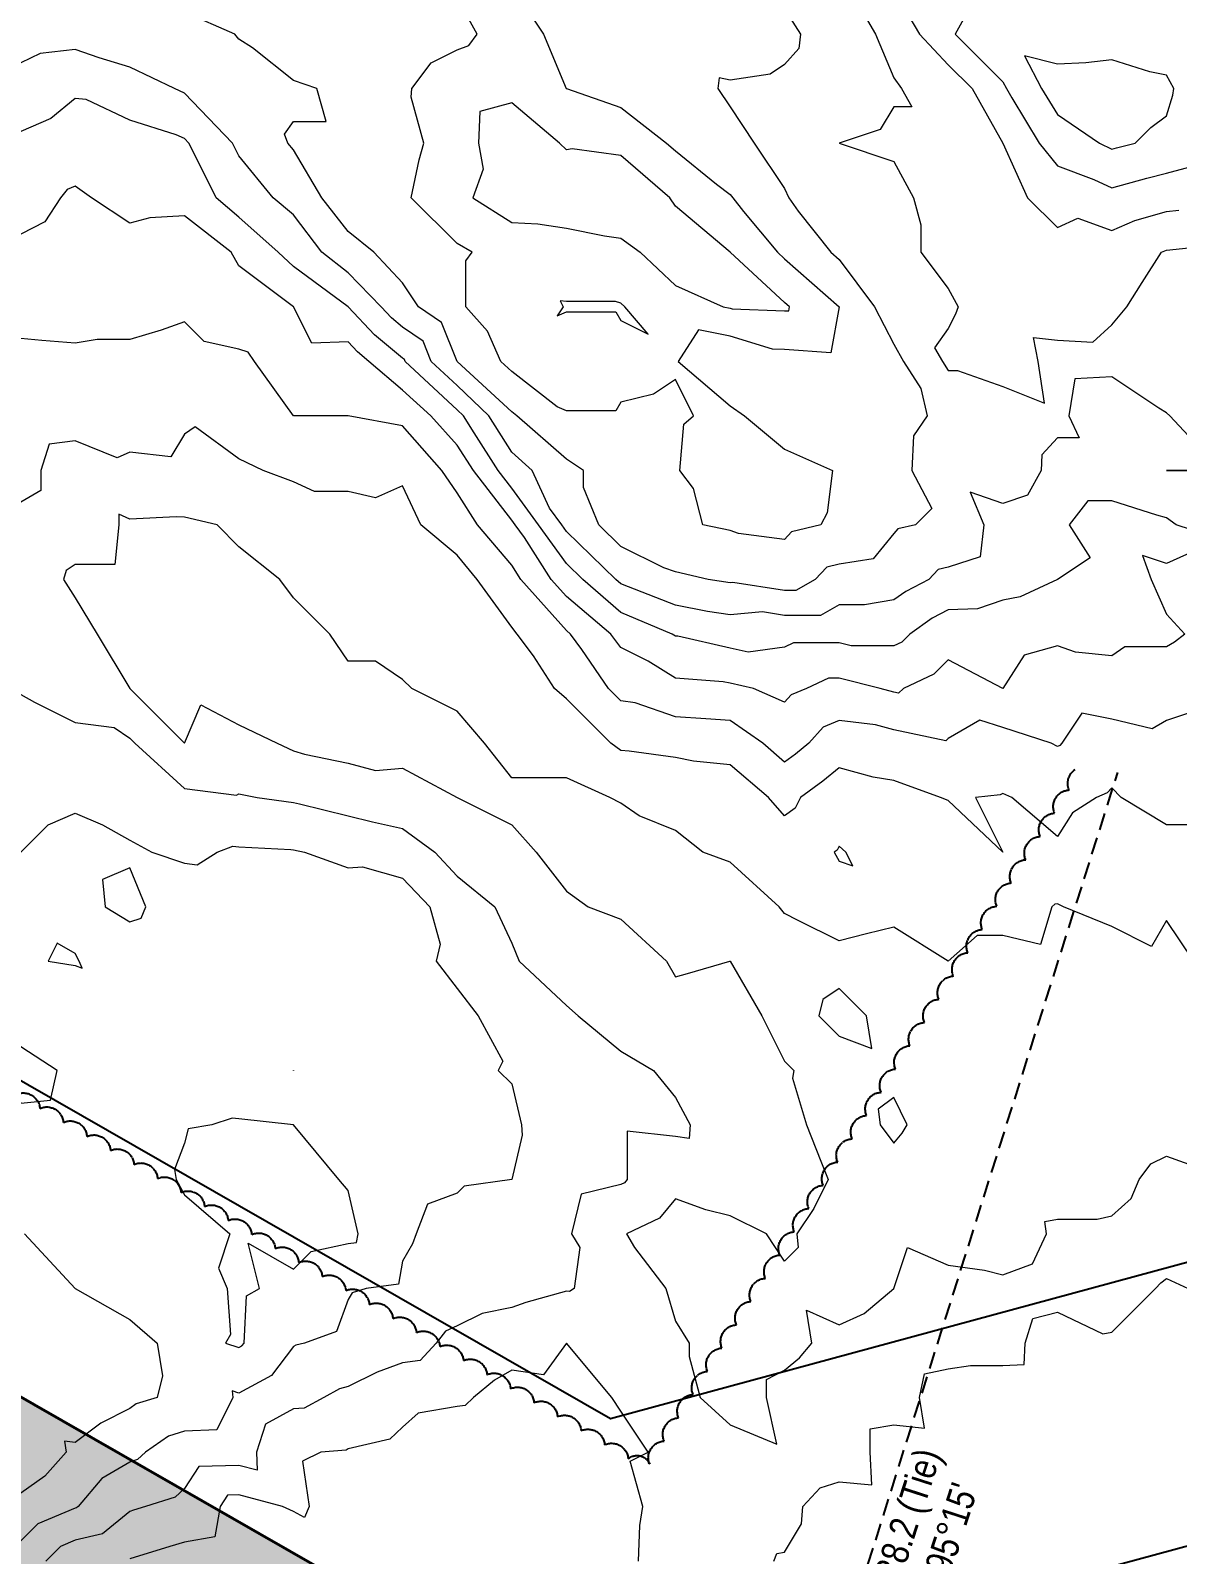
# Model space of a CAD drawing. Extents: x 532589 to 538856, y 6045658 to 6049082.
# Drawn here: x 537209 to 537628, y 6047352 to 6047909 of the extents above; entities that cross this region are included whole.
import ezdxf

# ---------------------------------------------------------------- set-up
doc = ezdxf.new("R2010")
doc.units = 0
doc.header["$LTSCALE"] = 5
doc.linetypes.add('0', pattern=[1, 1, 0])
doc.linetypes.add('foc-TIELINE', pattern=[1.875, 1.25, -0.625])
doc.layers.add('C-TOPO-MAJR', color=7, linetype='Continuous', lineweight=15, true_color=0xd3aa5f)
doc.layers.add('C-TOPO-MINR', color=7, linetype='Continuous', lineweight=13, true_color=0xe9d5af)
for name, color, linetype in [('F-RW', 190, 'Continuous'), ('L-TIE', 7, 'foc-TIELINE'), ('L-TIE-T', 7, 'Continuous'), ('P-PROPOSED', 10, 'Continuous'), ('P-PROPOSED-H', 21, 'Continuous'), ('T-BUSH', 110, '0')]:
    doc.layers.add(name, color=color, linetype=linetype)
doc.styles.add('80L', font='ARIALN.TTF', dxfattribs={"height": 10})

msp = doc.modelspace()

# ---------------------------------------------------------------- hatches: boundary and pattern name
at = {"layer": 'P-PROPOSED-H'}
h = msp.add_hatch(color=256, dxfattribs=at)
h.dxf.hatch_style = 1
h.paths.add_polyline_path([(536616.85, 6047747.295), (537483.99, 6047250.258), (537240.418, 6046813.855), (536373.158, 6047310.681)])

# ---------------------------------------------------------------- linework, layer by layer
at = {"layer": 'C-TOPO-MAJR', "color": 9, "true_color": 0xbfbfbf, "elevation": 4295, "flags": 128}
for points in [[(537524.396, 6047923.19), (537533.764, 6047907.262), (537544.304, 6047896.065), (537553.015, 6047887.354), (537564.212, 6047867.446), (537573.261, 6047847.537), (537584.121, 6047836.677), (537591.587, 6047840.071), (537604.029, 6047835.59), (537612.324, 6047839.242), (537623.937, 6047842.56), (537628.433, 6047843.041)], [(537643.846, 6047722.727), (537627.453, 6047728.087), (537623.937, 6047730.686), (537620.422, 6047731.603), (537604.029, 6047736.846), (537595.271, 6047736.846), (537588.39, 6047728.087), (537596.066, 6047716.142), (537584.121, 6047708.179), (537570.584, 6047701.807), (537564.212, 6047700.594), (537554.97, 6047697.513), (537544.304, 6047697.118), (537538.477, 6047694.098), (537530.25, 6047688.271), (537527.323, 6047685.344), (537524.396, 6047683.944), (537508.815, 6047683.944), (537504.487, 6047685.061), (537487.789, 6047685.061), (537484.579, 6047683.531), (537471.309, 6047681.633), (537464.671, 6047683.132), (537445.593, 6047687.44), (537444.762, 6047687.504), (537443.517, 6047688.271), (537424.854, 6047696.131), (537410.978, 6047708.179), (537404.946, 6047714.034), (537394.78, 6047728.087), (537385.037, 6047741.555), (537380.061, 6047747.996), (537371.35, 6047761.683), (537367.444, 6047767.904), (537365.129, 6047770.116), (537346.17, 6047787.812), (537345.896, 6047788.488), (537345.221, 6047788.951), (537334.955, 6047797.455), (537325.312, 6047807.721), (537305.404, 6047822.468), (537299.829, 6047827.629), (537285.496, 6047840.428), (537277.202, 6047847.537), (537268.909, 6047864.124), (537267.182, 6047867.446), (537265.588, 6047869.106), (537262.522, 6047870.511), (537245.679, 6047875.83), (537229.755, 6047883.37), (537225.771, 6047883.732), (537216.81, 6047876.407), (537205.863, 6047871.716)]]:
    msp.add_lwpolyline(points, dxfattribs=at)
at = {"layer": 'C-TOPO-MINR', "color": 254, "true_color": 0xd9d9d9, "flags": 128}
for points, elevation in [([(537385.037, 6047924.687), (537396.648, 6047907.262), (537404.939, 6047887.361), (537404.943, 6047887.354), (537404.946, 6047887.351), (537404.949, 6047887.351), (537424.854, 6047880.431), (537441.445, 6047867.446), (537444.762, 6047864.603), (537459.698, 6047852.51), (537464.671, 6047848.707), (537465.665, 6047847.537), (537469.643, 6047842.565), (537481.983, 6047827.629), (537484.579, 6047825.241), (537504.485, 6047807.721), (537501.425, 6047790.875), (537484.579, 6047792.08), (537480.154, 6047792.238), (537464.671, 6047797.001), (537453.11, 6047799.373), (537445.809, 6047787.812), (537464.671, 6047771.525), (537469.981, 6047767.904), (537484.579, 6047755.736), (537502.004, 6047747.996), (537500.065, 6047732.509), (537497.857, 6047728.087), (537487.149, 6047725.518), (537484.579, 6047722.778), (537467.733, 6047725.026), (537464.671, 6047726.097), (537454.714, 6047728.087), (537451.388, 6047741.371), (537446.417, 6047747.996), (537447.823, 6047764.844), (537451.393, 6047767.904), (537444.762, 6047781.179), (537436.804, 6047775.863), (537424.854, 6047772.871), (537423.049, 6047769.709), (537404.946, 6047769.709), (537401.637, 6047771.213), (537385.037, 6047784.124), (537381.054, 6047787.812), (537376.188, 6047798.872), (537368.272, 6047807.721), (537368.272, 6047824.486), (537370.558, 6047827.629), (537365.129, 6047830.772), (537348.363, 6047847.537), (537351.278, 6047861.389), (537352.96, 6047867.446), (537348.281, 6047884.294), (537348.536, 6047887.354), (537355.649, 6047896.834), (537365.129, 6047901.575), (537369.321, 6047903.071), (537372.37, 6047907.262), (537365.129, 6047920.536)], 4292), ([(537508.474, 6047923.184), (537517.758, 6047907.262), (537524.396, 6047891.341), (537527.246, 6047887.354), (537531.04, 6047880.71), (537524.396, 6047880.71), (537519.418, 6047872.424), (537504.5, 6047867.446), (537524.396, 6047860.807), (537531.634, 6047847.537), (537534.345, 6047837.588), (537534.345, 6047827.629), (537544.304, 6047814.347), (537547.919, 6047807.721), (537546.955, 6047805.07), (537544.304, 6047799.767), (537539.324, 6047792.793), (537542.17, 6047787.812), (537544.304, 6047784.492), (537547.624, 6047784.492), (537564.212, 6047778.569), (537579.437, 6047772.588), (537577.151, 6047787.812), (537575.41, 6047796.523), (537584.121, 6047795.557), (537597.001, 6047794.841), (537604.029, 6047801.083), (537607.017, 6047804.733), (537609.459, 6047807.721), (537615.089, 6047816.57), (537622.124, 6047827.629), (537623.383, 6047828.183), (537623.937, 6047828.342), (537641.277, 6047830.197)], 4294), ([(537484.579, 6047916.315), (537490.436, 6047907.262), (537489.819, 6047902.022), (537484.579, 6047896.203), (537479.269, 6047892.664), (537464.671, 6047890.416), (537460.689, 6047891.336), (537460.246, 6047887.354), (537464.671, 6047880.719), (537473.517, 6047867.446), (537484.579, 6047850.847), (537486.107, 6047847.537), (537489.546, 6047842.571), (537501.501, 6047827.629), (537504.487, 6047825.032), (537517.33, 6047807.721), (537524.396, 6047794.034), (537527.951, 6047787.812), (537534.349, 6047777.86), (537536.644, 6047767.904), (537531.634, 6047760.666), (537531.03, 6047747.996), (537538.329, 6047734.062), (537532.354, 6047728.087), (537525.869, 6047726.614), (537524.396, 6047725.027), (537516.844, 6047715.731), (537504.487, 6047713.752), (537499.993, 6047712.674), (537495.778, 6047708.179), (537488.651, 6047704.107), (537484.579, 6047704.107), (537465.746, 6047707.104), (537464.671, 6047707.009), (537456.712, 6047708.179), (537444.762, 6047711.023), (537440.496, 6047712.445), (537424.854, 6047720.266), (537416.743, 6047728.087), (537411.169, 6047741.773), (537411.169, 6047747.996), (537404.946, 6047752.145), (537386.933, 6047767.904), (537385.037, 6047769.378), (537365.153, 6047787.788), (537365.129, 6047787.811), (537365.128, 6047787.812), (537359.393, 6047801.984), (537351.026, 6047807.721), (537345.221, 6047816.43), (537334.681, 6047827.629), (537325.312, 6047835.212), (537315.726, 6047847.537), (537305.404, 6047864.959), (537303.31, 6047867.446), (537302.089, 6047870.761), (537305.404, 6047875.404), (537317.354, 6047875.404), (537313.937, 6047887.354), (537305.404, 6047890.341), (537290.462, 6047902.296), (537285.496, 6047905.457), (537283.968, 6047907.262), (537265.588, 6047915.224)], 4293), ([(537553.062, 6047918.413), (537546.793, 6047907.262), (537564.212, 6047889.843), (537565.497, 6047887.354), (537567.532, 6047884.035), (537577.485, 6047867.446), (537584.121, 6047859.151), (537597.395, 6047854.172), (537604.029, 6047851.091), (537616.748, 6047854.726), (537623.937, 6047856.462), (537632.546, 6047858.837)], 4296), ([(537643.846, 6047747.992), (537623.941, 6047747.992), (537623.937, 6047747.995), (537623.933, 6047747.996), (537623.936, 6047747.997), (537623.937, 6047748.02), (537643.821, 6047748.02), (537625.108, 6047767.904), (537623.937, 6047769.01), (537621.094, 6047770.747), (537604.029, 6047782.124), (537590.456, 6047781.477), (537588.311, 6047767.904), (537592.084, 6047759.941), (537584.121, 6047759.941), (537578.433, 6047753.684), (537578.15, 6047747.996), (537573.205, 6047739.003), (537564.212, 6047735.878), (537552.267, 6047740.032), (537557.32, 6047728.087), (537555.975, 6047716.417), (537544.304, 6047712.702), (537540.619, 6047711.865), (537537.195, 6047708.179), (537528.765, 6047703.81), (537524.396, 6047700.715), (537513.731, 6047698.936), (537504.487, 6047698.936), (537497.7, 6047695.058), (537484.579, 6047695.058), (537476.507, 6047696.343), (537464.671, 6047695.297), (537456.433, 6047696.508), (537444.762, 6047698.778), (537427.567, 6047705.466), (537424.854, 6047706.608), (537423.045, 6047708.179), (537404.946, 6047725.746), (537403.252, 6047728.087), (537398.822, 6047734.211), (537392.505, 6047747.996), (537385.037, 6047754.633), (537376.703, 6047767.904), (537365.129, 6047778.963), (537355.649, 6047787.812), (537352.645, 6047795.236), (537345.221, 6047800.326), (537341.177, 6047803.676), (537337.378, 6047807.721), (537325.312, 6047820.163), (537315.756, 6047827.629), (537305.404, 6047841.25), (537297.939, 6047847.537), (537285.496, 6047862.855), (537283.108, 6047867.446), (537265.588, 6047885.697), (537261.973, 6047887.354), (537245.679, 6047895.144), (537234.481, 6047898.552), (537225.771, 6047901.686), (537212.973, 6047900.152), (537205.863, 6047896.786)], 4294), ([(537626.279, 6047885.012), (537626.592, 6047887.354), (537623.937, 6047892.332), (537617.812, 6047893.48), (537604.029, 6047897.832), (537594.55, 6047896.833), (537584.121, 6047896.311), (537572.174, 6047899.301), (537578.341, 6047887.354), (537584.121, 6047877.925), (537599.436, 6047867.446), (537604.029, 6047865.313), (537605.688, 6047865.787), (537612.558, 6047867.446), (537618.248, 6047873.135), (537623.937, 6047877.401), (537626.279, 6047885.012)], 4297), ([(537486.111, 6047806.189), (537486.389, 6047807.721), (537484.579, 6047809.314), (537464.683, 6047827.617), (537464.671, 6047827.605), (537464.669, 6047827.629), (537444.762, 6047844.478), (537442.669, 6047847.537), (537424.854, 6047862.921), (537407.039, 6047865.353), (537404.946, 6047864.96), (537402.46, 6047867.446), (537385.037, 6047882.115), (537373.424, 6047879.06), (537372.918, 6047867.446), (537374.557, 6047858.018), (537370.815, 6047847.537), (537385.037, 6047838.487), (537394.519, 6047838.056), (537404.946, 6047836.389), (537418.881, 6047833.602), (537424.854, 6047832.824), (537431.882, 6047827.629), (537444.762, 6047815.465), (537462.183, 6047807.721), (537464.671, 6047807.21), (537465.408, 6047806.984), (537484.579, 6047806.298), (537486.111, 6047806.189)], 4291), ([(537633.606, 6047718.419), (537623.937, 6047713.988), (537615.227, 6047716.89), (537618.361, 6047708.179), (537623.937, 6047695.512), (537630.575, 6047688.271), (537626.888, 6047685.32), (537623.937, 6047683.585), (537608.715, 6047683.585), (537604.029, 6047680.305), (537590.759, 6047681.633), (537584.121, 6047684.003), (537571.954, 6047680.529), (537564.212, 6047668.366), (537564.209, 6047668.366), (537544.304, 6047678.901), (537539.035, 6047673.632), (537528.017, 6047668.363), (537526.128, 6047666.631), (537524.396, 6047666.989), (537519.418, 6047668.363), (537504.487, 6047672.216), (537500.634, 6047672.216), (537492.545, 6047668.363), (537486.923, 6047666.019), (537484.579, 6047663.383), (537473.196, 6047668.363), (537464.671, 6047670.288), (537462.184, 6047670.85), (537444.762, 6047672.191), (537434.806, 6047678.319), (537424.854, 6047683.295), (537421.169, 6047688.271), (537404.946, 6047701.956), (537399.415, 6047708.179), (537389.629, 6047723.496), (537386.307, 6047728.087), (537385.037, 6047729.843), (537371.012, 6047747.996), (537365.129, 6047757.239), (537355.495, 6047767.904), (537345.221, 6047777.273), (537332.864, 6047787.812), (537328.734, 6047791.234), (537325.312, 6047794.877), (537312.04, 6047794.448), (537305.405, 6047807.721), (537305.404, 6047807.722), (537305.392, 6047807.733), (537285.496, 6047822.651), (537282.651, 6047827.629), (537265.588, 6047840.903), (537253.013, 6047840.203), (537245.679, 6047838.249), (537231.741, 6047847.537), (537225.771, 6047851.802), (537222.786, 6047850.522), (537220.344, 6047847.537), (537214.712, 6047838.688), (537205.863, 6047834.264)], 4296), ([(537426.273, 6047807.721), (537424.854, 6047809.045), (537422.868, 6047809.707), (537404.946, 6047809.707), (537402.739, 6047809.928), (537403.778, 6047807.721), (537401.637, 6047804.411), (537404.946, 6047805.916), (537423.049, 6047805.916), (537424.854, 6047802.754), (537434.802, 6047797.773), (537426.273, 6047807.721)], 4292), ([(537632.647, 6047659.653), (537623.937, 6047656.752), (537618.697, 6047653.694), (537604.029, 6047657.215), (537593.079, 6047659.404), (537585.777, 6047648.454), (537584.985, 6047647.59), (537584.121, 6047647.212), (537581.911, 6047648.454), (537564.212, 6047654.142), (537555.832, 6047656.834), (537544.304, 6047650.109), (537543.441, 6047649.318), (537524.396, 6047653.258), (537517.761, 6047655.089), (537504.487, 6047656.75), (537498.632, 6047654.309), (537493.427, 6047648.454), (537488.561, 6047644.473), (537484.579, 6047641.53), (537476.617, 6047648.454), (537464.671, 6047656.692), (537455.822, 6047657.303), (537444.762, 6047658.064), (537430.096, 6047663.121), (537424.854, 6047663.836), (537420.328, 6047668.363), (537410.628, 6047682.588), (537406.419, 6047688.271), (537404.946, 6047689.514), (537388.356, 6047708.179), (537385.037, 6047713.374), (537372.502, 6047728.087), (537365.129, 6047739.799), (537359.556, 6047747.996), (537345.221, 6047764.284), (537325.325, 6047767.904), (537325.312, 6047767.91), (537325.308, 6047767.909), (537305.404, 6047767.909), (537291.184, 6047787.812), (537288.814, 6047791.131), (537285.496, 6047792.237), (537272.826, 6047795.051), (537265.588, 6047802.29), (537257.055, 6047799.188), (537245.679, 6047795.778), (537233.737, 6047795.778), (537225.771, 6047794.449), (537213.521, 6047795.471), (537205.863, 6047796.11)], 4297), ([(537633.891, 6047618.592), (537623.937, 6047618.592), (537607.346, 6047628.546), (537604.029, 6047632.165), (537602.298, 6047630.277), (537598.343, 6047628.546), (537589.652, 6047623.014), (537584.121, 6047614.324), (537567.526, 6047628.546), (537564.212, 6047630.075), (537563.218, 6047629.54), (537554.252, 6047628.546), (537564.212, 6047608.686), (537564.237, 6047608.638), (537564.215, 6047608.635), (537564.212, 6047608.633), (537564.21, 6047608.638), (537544.304, 6047627.443), (537541.465, 6047628.546), (537524.396, 6047634.83), (537516.932, 6047636.009), (537504.487, 6047639.404), (537498.516, 6047634.517), (537490.436, 6047628.546), (537488.408, 6047624.717), (537484.579, 6047621.909), (537478.722, 6047628.546), (537464.671, 6047640.491), (537451.401, 6047641.815), (537444.762, 6047643.26), (537427.839, 6047645.469), (537424.854, 6047645.74), (537421.122, 6047648.454), (537404.946, 6047664.63), (537400.681, 6047668.363), (537393.001, 6047680.308), (537387.028, 6047688.271), (537385.037, 6047690.759), (537372.369, 6047708.179), (537365.129, 6047717.027), (537351.859, 6047728.087), (537345.221, 6047742.313), (537335.265, 6047738.043), (537325.312, 6047740.337), (537313.063, 6047740.337), (537305.404, 6047743.847), (537294.345, 6047747.996), (537285.496, 6047752.189), (537269.559, 6047763.932), (537265.588, 6047761.279), (537260.613, 6047752.971), (537245.679, 6047754.631), (537241.084, 6047752.591), (537225.771, 6047758.854), (537216.217, 6047757.549), (537213.196, 6047747.996), (537213.196, 6047740.662), (537205.863, 6047736.387)], 4298), ([(537633.898, 6047568.821), (537623.937, 6047583.746), (537618.507, 6047574.251), (537604.029, 6047581.488), (537586.332, 6047588.729), (537584.121, 6047589.777), (537583.173, 6047589.677), (537582.13, 6047588.729), (537577.991, 6047574.95), (537564.212, 6047578.191), (537554.842, 6047578.191), (537544.307, 6047568.821), (537544.308, 6047568.817), (537544.304, 6047568.817), (537544.299, 6047568.821), (537524.396, 6047581.264), (537514.444, 6047578.773), (537504.487, 6047576.289), (537489.562, 6047583.746), (537484.579, 6047586.236), (537482.585, 6047588.729), (537464.671, 6047605.023), (537454.726, 6047608.638), (537444.762, 6047616.606), (537431.498, 6047621.902), (537424.854, 6047626.551), (537420.868, 6047628.546), (537404.946, 6047635.787), (537397.705, 6047635.787), (537385.037, 6047635.787), (537375.082, 6047648.454), (537365.129, 6047660.067), (537348.538, 6047668.363), (537345.221, 6047671.68), (537335.279, 6047678.305), (537325.312, 6047678.305), (537318.668, 6047688.271), (537305.404, 6047701.535), (537300.421, 6047708.179), (537285.496, 6047720.134), (537277.542, 6047728.087), (537265.588, 6047730.933), (537262.6, 6047731.075), (537245.679, 6047730.184), (537241.698, 6047732.069), (537241.698, 6047728.087), (537240.249, 6047713.61), (537225.771, 6047713.61), (537222.451, 6047711.499), (537221.503, 6047708.179), (537225.771, 6047701.541), (537233.734, 6047688.271), (537245.679, 6047668.365), (537245.687, 6047668.363), (537265.588, 6047648.462), (537271.561, 6047662.389), (537285.496, 6047655.091), (537299.43, 6047648.454), (537305.404, 6047645.609), (537309.387, 6047644.471), (537325.312, 6047641.12), (537335.265, 6047638.502), (537345.221, 6047639.268), (537365.125, 6047628.55), (537365.129, 6047628.549), (537365.135, 6047628.546), (537385.037, 6047618.587), (537393.887, 6047608.638), (537404.946, 6047594.413), (537412.899, 6047588.729), (537424.854, 6047584.133), (537441.443, 6047568.821), (537444.762, 6047563.131), (537449.187, 6047564.397), (537464.659, 6047568.821), (537464.668, 6047568.824), (537464.671, 6047568.824), (537464.674, 6047568.821), (537464.676, 6047568.816), (537476.288, 6047548.913), (537484.579, 6047532.33), (537487.905, 6047529.004), (537487.429, 6047526.154), (537492.542, 6047509.096), (537497.849, 6047495.826), (537500.506, 6047489.188), (537495.199, 6047478.568), (537488.998, 6047469.279), (537489.552, 6047464.307), (537484.579, 6047459.334), (537477.952, 6047469.279), (537464.671, 6047475.917), (537455.819, 6047478.131), (537444.762, 6047482.078), (537438.982, 6047475.06), (537426.849, 6047469.279), (537429.837, 6047464.296), (537441.248, 6047449.371), (537444.762, 6047437.416), (537449.735, 6047429.463), (537449.735, 6047424.49), (537453.813, 6047409.554), (537464.671, 6047399.602), (537481.729, 6047392.496), (537477.945, 6047409.554), (537477.945, 6047416.189), (537484.579, 6047419.502), (537490.009, 6047424.032), (537494.539, 6047429.463), (537492.547, 6047441.403), (537504.487, 6047436.097), (537513.673, 6047440.185), (537524.392, 6047449.371), (537524.392, 6047449.374), (537524.396, 6047449.383), (537529.374, 6047464.301), (537544.304, 6047457.904), (537557.578, 6047456.006), (537564.212, 6047454.348), (537575.071, 6047458.42), (537580.141, 6047469.279), (537579.53, 6047473.87), (537584.121, 6047474.706), (537598.602, 6047474.706), (537604.029, 6047475.914), (537611.054, 6047482.162), (537613.981, 6047489.188), (537618.249, 6047494.876), (537623.937, 6047497.72), (537641.629, 6047491.404)], 4299), ([(537205.863, 6047666.153), (537210.835, 6047663.39), (537225.771, 6047655.916), (537239.997, 6047654.137), (537245.679, 6047650.263), (537247.488, 6047648.454), (537265.588, 6047631.864), (537284.55, 6047629.492), (537285.496, 6047629.965), (537292.121, 6047628.546), (537305.404, 6047626.815), (537307.616, 6047626.334), (537325.312, 6047621.91), (537334.16, 6047619.698), (537345.221, 6047617.294), (537356.933, 6047608.638), (537365.129, 6047599.928), (537378.91, 6047588.729), (537385.037, 6047575.452), (537387.69, 6047568.821), (537404.946, 6047552.645), (537409.21, 6047548.913), (537424.854, 6047536.031), (537436.799, 6047529.004), (537444.762, 6047519.049), (537450.071, 6047509.096), (537449.741, 6047504.118), (537444.762, 6047504.905), (537427.194, 6047506.756), (537427.194, 6047489.188), (537426.137, 6047487.904), (537424.854, 6047487.293), (537410.305, 6047483.829), (537406.841, 6047469.279), (537409.921, 6047464.304), (537407.784, 6047449.371), (537406.049, 6047448.268), (537404.946, 6047448.425), (537390.198, 6047444.211), (537385.037, 6047442.404), (537374.255, 6047440.245), (537365.129, 6047435.686), (537360.8, 6047433.792), (537357.469, 6047429.463), (537351.59, 6047423.094), (537345.221, 6047422.224), (537335.931, 6047418.845), (537325.312, 6047413.537), (537322.126, 6047412.741), (537316.464, 6047409.554), (537309.233, 6047405.725), (537305.404, 6047405.406), (537295.182, 6047399.868), (537291.895, 6047389.646), (537292.131, 6047383.011), (537285.496, 6047384.804), (537270.826, 6047384.407), (537265.588, 6047376.376), (537262.154, 6047373.171), (537251.362, 6047369.738), (537247.005, 6047368.412), (537245.679, 6047368.008), (537235.725, 6047359.784), (537225.771, 6047357.441), (537220.38, 6047355.221), (537214.988, 6047349.829)], 4298), ([(537205.872, 6047608.638), (537215.816, 6047618.593), (537225.771, 6047622.863), (537235.722, 6047618.595), (537245.679, 6047613.062), (537253.643, 6047608.638), (537265.588, 6047604.656), (537270.18, 6047604.045), (537277.533, 6047608.638), (537283.284, 6047610.849), (537285.496, 6047610.533), (537304.41, 6047609.631), (537305.404, 6047609.502), (537309.381, 6047608.638), (537325.312, 6047602.95), (537330.621, 6047603.329), (537345.221, 6047599.158), (537355.176, 6047588.729), (537358.908, 6047575.042), (537357.471, 6047568.821), (537365.129, 6047558.868), (537372.79, 6047548.913), (537381.728, 6047532.314), (537380.071, 6047529.004), (537385.037, 6047524.038), (537388.552, 6047509.096), (537388.77, 6047505.363), (537385.037, 6047489.204), (537385.025, 6047489.2), (537385.013, 6047489.188), (537367.617, 6047486.699), (537365.129, 6047484.213), (537354.271, 6047480.138), (537350.196, 6047469.279), (537348.84, 6047465.66), (537345.221, 6047459.322), (537343.691, 6047450.901), (537331.946, 6047449.371), (537326.842, 6047447.842), (537325.312, 6047445.394), (537321.121, 6047433.654), (537309.381, 6047429.463), (537306.199, 6047428.667), (537305.404, 6047428.22), (537297.334, 6047417.625), (537285.496, 6047411.212), (537283.009, 6047412.041), (537283.286, 6047409.554), (537277.385, 6047397.757), (537265.588, 6047397.303), (537259.733, 6047395.501), (537251.369, 6047389.646), (537248.426, 6047386.899), (537245.679, 6047386.025), (537235.441, 6047379.976), (537226.817, 6047369.738), (537226.244, 6047369.264), (537225.771, 6047369.153), (537212.084, 6047363.516), (537205.863, 6047357.294)], 4297), ([(537506.975, 6047608.638), (537504.487, 6047610.848), (537503.722, 6047609.403), (537502.678, 6047608.638), (537504.487, 6047605.32), (537509.466, 6047603.659), (537506.975, 6047608.638)], 4299), ([(537249.828, 6047584.58), (537251.537, 6047588.729), (537245.679, 6047602.951), (537235.726, 6047598.682), (537236.627, 6047588.729), (537245.679, 6047583.198), (537249.828, 6047584.58)], 4297), ([(537227.19, 6047568.821), (537225.771, 6047571.659), (537219.146, 6047575.446), (537215.823, 6047568.821), (537225.771, 6047567.293), (537228.254, 6047566.338), (537227.19, 6047568.821)], 4297), ([(537514.435, 6047548.913), (537504.487, 6047558.861), (537498.517, 6047554.883), (537497.023, 6047548.913), (537504.487, 6047541.448), (537516.428, 6047536.972), (537514.435, 6047548.913)], 4299), ([(537216.72, 6047518.146), (537219.137, 6047529.004), (537205.863, 6047537.533), (537185.958, 6047548.909), (537197.333, 6047529.004), (537205.863, 6047517.059), (537216.72, 6047518.146)], 4296), ([(537305.412, 6047529.004), (537305.404, 6047529.007), (537305.401, 6047529.007), (537305.4, 6047529.004), (537305.404, 6047529.002), (537305.42, 6047528.988), (537305.412, 6047529.004)], 4297), ([(537529.368, 6047509.096), (537524.396, 6047519.041), (537518.712, 6047514.78), (537519.423, 6047509.096), (537524.396, 6047502.469), (537527.455, 6047506.036), (537529.368, 6047509.096)], 4299), ([(537328.377, 6047466.215), (537328.934, 6047469.279), (537325.312, 6047485.201), (537321.987, 6047489.188), (537305.404, 6047509.091), (537305.38, 6047509.096), (537285.496, 6047511.307), (537283.008, 6047511.583), (537275.554, 6047509.096), (537267.013, 6047507.671), (537265.588, 6047502.452), (537261.966, 6047492.809), (537262.524, 6047489.188), (537265.588, 6047483.498), (537282.178, 6047469.279), (537278.028, 6047456.839), (537281.228, 6047449.371), (537282.432, 6047432.526), (537280.518, 6047429.463), (537285.496, 6047427.803), (537286.572, 6047428.386), (537287.392, 6047429.463), (537288.212, 6047446.655), (537292.964, 6047449.371), (537288.813, 6047465.962), (537305.404, 6047456.48), (537311.804, 6047462.88), (537325.312, 6047465.815), (537328.377, 6047466.215)], 4296), ([(537207.284, 6047469.279), (537225.747, 6047449.395), (537225.769, 6047449.371), (537225.771, 6047449.37), (537225.775, 6047449.367), (537245.679, 6047437.992), (537255.631, 6047429.463), (537257.624, 6047417.518), (537255.638, 6047409.554), (537248.023, 6047407.211), (537245.679, 6047405.57), (537235.062, 6047400.263), (537225.771, 6047393.157), (537221.791, 6047393.626), (537222.455, 6047389.646), (537214.646, 6047380.863), (537205.863, 6047374.714)], 4296), ([(537480.607, 6047349.829), (537481.74, 6047352.668), (537484.579, 6047353.139), (537490.802, 6047363.515), (537491.217, 6047369.738), (537497.622, 6047376.603), (537504.487, 6047378.788), (537516.432, 6047377.701), (537515.863, 6047389.646), (537515.863, 6047398.179), (537524.396, 6047399.599), (537535.596, 6047398.354), (537533.826, 6047409.554), (537535.648, 6047418.211), (537544.304, 6047420.032), (537552.447, 6047421.319), (537564.212, 6047421.319), (537572.003, 6047421.672), (537572.356, 6047429.463), (537575.195, 6047438.388), (537584.121, 6047440.716), (537600.714, 6047432.778), (537604.029, 6047433.442), (537611.991, 6047441.409), (537619.958, 6047449.371), (537621.844, 6047451.465), (537623.937, 6047452.988), (537631.896, 6047449.371)], 4298), ([(537432.819, 6047369.738), (537428.174, 6047386.326), (537434.814, 6047389.646), (537424.854, 6047404.571), (537421.529, 6047409.554), (537404.946, 6047429.458), (537396.654, 6047417.846), (537385.037, 6047419.507), (537378.703, 6047415.889), (537371.099, 6047409.554), (537367.972, 6047406.712), (537365.129, 6047406.238), (537350.909, 6047403.866), (537345.221, 6047398.692), (537340.482, 6047394.385), (537325.312, 6047390.817), (537324.547, 6047390.411), (537315.37, 6047389.646), (537308.73, 6047386.321), (537311.088, 6047369.738), (537309.381, 6047365.761), (537305.404, 6047368.009), (537301.427, 6047369.738), (537285.496, 6047374.042), (537281.304, 6047373.929), (537278.57, 6047369.738), (537276.648, 6047358.678), (537265.588, 6047356.755), (537260.278, 6047355.139), (537245.679, 6047350.695)], 4299), ([(537431.254, 6047349.829), (537431.72, 6047362.872), (537432.819, 6047369.738)], 4299)]:
    msp.add_lwpolyline(points, dxfattribs=dict(at, elevation=elevation))
at = {"layer": 'F-RW', "flags": 128}
msp.add_lwpolyline([(538856.362, 6047048.307), (538772.278, 6047093.08), (538094.885, 6047487.184), (537971.291, 6047551.077), (537421, 6047401.782), (536986.543, 6047650.81), (536968.488, 6047996.965), (537298.379, 6048508.415), (537214.43, 6048562.563), (536867.045, 6048023.992), (536889.617, 6047591.222), (537407.222, 6047294.535), (537959.939, 6047444.488), (538809.946, 6046961.139)], dxfattribs=at)
at = {"layer": 'L-TIE'}
msp.add_line((537483.99, 6047250.258), (537606.136, 6047637.706), dxfattribs=at)
at = {"layer": 'P-PROPOSED'}
msp.add_lwpolyline([(536616.85, 6047747.295), (537483.99, 6047250.258), (537240.418, 6046813.855), (536373.158, 6047310.681)], close=True, dxfattribs=at)
at = {"layer": 'T-BUSH', "flags": 128}
msp.add_lwpolyline([(536864.647, 6048001.709, -0.520567), (536872.967, 6047996.17, -0.5205671), (536881.287, 6047990.632, -0.5205671), (536889.607, 6047985.093, -0.5205671), (536897.927, 6047979.555, -0.5205671), (536906.247, 6047974.017, -0.5205671), (536914.567, 6047968.478, -0.5205671), (536922.887, 6047962.94, -0.5205671), (536931.207, 6047957.401, -0.5205671), (536939.527, 6047951.863, -0.5205671), (536947.848, 6047946.325, -0.5205671), (536956.168, 6047940.786, -0.5205671), (536964.488, 6047935.248, -0.5205671), (536972.808, 6047929.709, -0.5205671), (536981.128, 6047924.171, -0.5205671), (536989.448, 6047918.633, -0.5205671), (536997.768, 6047913.094, -0.5205671), (537006.088, 6047907.556, -0.5205671), (537014.408, 6047902.017, -0.5205671), (537022.728, 6047896.479, -0.5205671), (537031.048, 6047890.941, -0.5205671), (537039.368, 6047885.402, -0.5205671), (537047.688, 6047879.864, -0.5205671), (537056.009, 6047874.325, -0.5205671), (537064.329, 6047868.787, -0.5205671), (537072.649, 6047863.249, -0.5205671), (537080.969, 6047857.71, -0.5205671), (537089.289, 6047852.172, -0.5205671), (537097.609, 6047846.633, -0.5205671), (537105.929, 6047841.095, -0.5205671), (537111.148, 6047834.965, -0.5205671), (537105.453, 6047826.751, -0.5205671), (537099.758, 6047818.537, -0.5205671), (537094.063, 6047810.324, -0.5205671), (537088.368, 6047802.11, -0.5205671), (537082.673, 6047793.896, -0.5205671), (537076.978, 6047785.683, -0.5205671), (537071.283, 6047777.469, -0.5205671), (537065.588, 6047769.255, -0.5205671), (537059.893, 6047761.042, -0.5205671), (537054.198, 6047752.828, -0.5205671), (537048.503, 6047744.614, -0.5205671), (537042.807, 6047736.401, -0.5205671), (537037.112, 6047728.187, -0.5205671), (537031.417, 6047719.973, -0.5205671), (537025.722, 6047711.76, -0.5205671), (537020.027, 6047703.546, -0.5205671), (537014.332, 6047695.332, -0.5205671), (537008.637, 6047687.119, -0.5205671), (537002.942, 6047678.905, -0.5205671), (536997.247, 6047670.691, -0.5205671), (536991.552, 6047662.478, -0.5205671), (536985.857, 6047654.264, -0.5205671), (536989.582, 6047648.094, -0.5205671), (536998.169, 6047642.979, -0.5205671), (537006.756, 6047637.864, -0.5205671), (537015.343, 6047632.749, -0.5205671), (537023.93, 6047627.634, -0.5205671), (537032.517, 6047622.519, -0.5205671), (537041.103, 6047617.404, -0.5205671), (537049.69, 6047612.289, -0.5205671), (537058.277, 6047607.174, -0.5205671), (537066.864, 6047602.059, -0.5205671), (537075.451, 6047596.944, -0.5205671), (537084.038, 6047591.829, -0.5205671), (537092.624, 6047586.713, -0.5205671), (537101.211, 6047581.598, -0.5205671), (537109.798, 6047576.483, -0.5205671), (537118.385, 6047571.368, -0.5205671), (537126.972, 6047566.253, -0.5205671), (537135.559, 6047561.138, -0.5205671), (537144.146, 6047556.023, -0.5205671), (537152.732, 6047550.908, -0.5205671), (537161.319, 6047545.793, -0.5205671), (537169.906, 6047540.678, -0.5205671), (537178.493, 6047535.563, -0.5205671), (537187.08, 6047530.448, -0.5205671), (537195.667, 6047525.333, -0.5205671), (537204.253, 6047520.218, -0.5205671), (537212.84, 6047515.103, -0.5205671), (537221.427, 6047509.988, -0.5205671), (537230.014, 6047504.873, -0.5205671), (537238.601, 6047499.758, -0.5205671), (537247.188, 6047494.643, -0.5205671), (537255.774, 6047489.527, -0.5205671), (537264.361, 6047484.412, -0.5205671), (537272.948, 6047479.297, -0.5205671), (537281.535, 6047474.182, -0.5205671), (537290.122, 6047469.067, -0.5205671), (537298.709, 6047463.952, -0.5205671), (537307.296, 6047458.837, -0.5205671), (537315.882, 6047453.722, -0.5205671), (537324.469, 6047448.607, -0.5205671), (537333.056, 6047443.492, -0.5205671), (537341.643, 6047438.377, -0.5205671), (537350.23, 6047433.262, -0.5205671), (537358.817, 6047428.147, -0.5205671), (537367.403, 6047423.032, -0.5205671), (537375.99, 6047417.917, -0.5205671), (537384.577, 6047412.802, -0.5205671), (537393.164, 6047407.687, -0.5205671), (537401.751, 6047402.572, -0.5205671), (537410.338, 6047397.457, -0.5205671), (537418.924, 6047392.341, -0.5205671), (537427.511, 6047387.226, -0.5205671), (537435.35, 6047385.187, -0.5205671), (537440.627, 6047393.676, -0.5205671), (537445.904, 6047402.164, -0.5205671), (537451.181, 6047410.652, -0.5205671), (537456.458, 6047419.141, -0.5205671), (537461.735, 6047427.629, -0.5205671), (537467.012, 6047436.117, -0.5205671), (537472.289, 6047444.605, -0.5205671), (537477.565, 6047453.094, -0.5205671), (537482.842, 6047461.582, -0.5205671), (537488.119, 6047470.07, -0.5205671), (537493.396, 6047478.559, -0.5205671), (537498.673, 6047487.047, -0.5205671), (537503.95, 6047495.535, -0.5205671), (537509.227, 6047504.024, -0.5205671), (537514.504, 6047512.512, -0.5205671), (537519.781, 6047521, -0.5205671), (537525.058, 6047529.488, -0.5205671), (537530.335, 6047537.977, -0.5205671), (537535.612, 6047546.465, -0.5205671), (537540.889, 6047554.953, -0.5205671), (537546.166, 6047563.442, -0.5205671), (537551.443, 6047571.93, -0.5205671), (537556.72, 6047580.418, -0.5205671), (537561.997, 6047588.907, -0.5205671), (537567.274, 6047597.395, -0.5205671), (537572.551, 6047605.883, -0.5205671), (537577.828, 6047614.371, -0.5205671), (537583.105, 6047622.86, -0.5205671), (537588.382, 6047631.348, -0.3603223), (537590.592, 6047638.81, -0.3603223)], format="xyb", dxfattribs=at)

# ---------------------------------------------------------------- texts
at = {"layer": 'L-TIE-T', "insert": (537523.834, 6047365.583), "char_height": 9.99488, "width": 64.2861, "attachment_point": 2, "rotation": 72.10589, "style": '80L'}
msp.add_mtext("338.2 (Tie)\\P195°15' ", dxfattribs=at)

doc.saveas('drawing.dxf')
